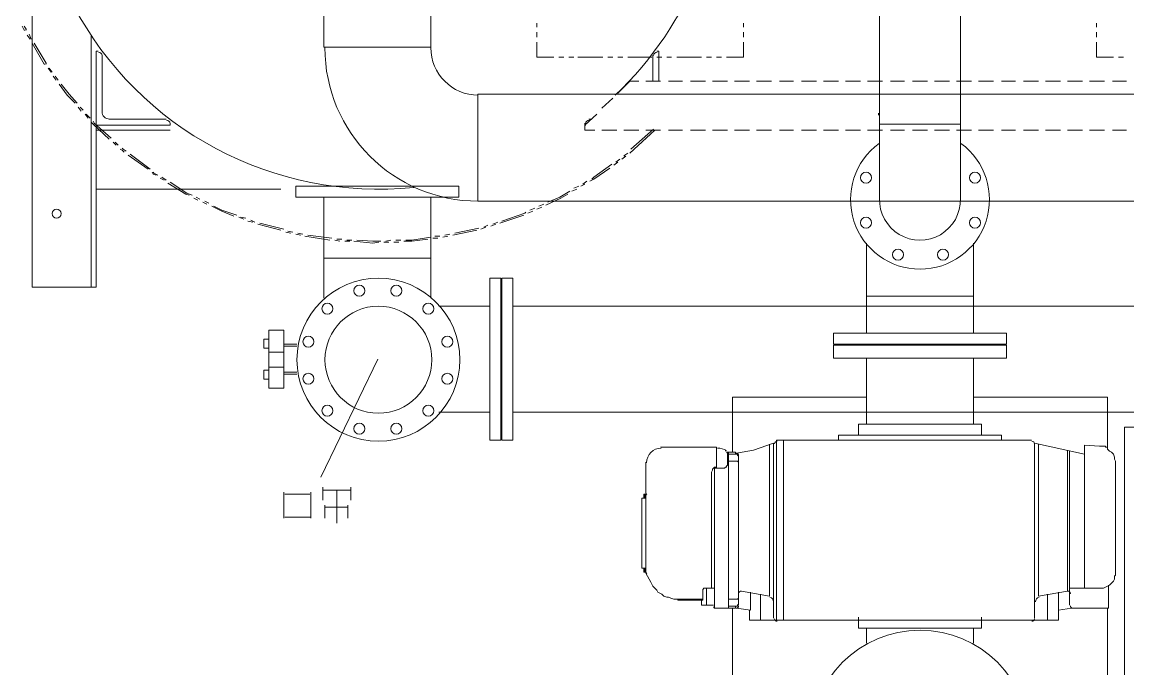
# Model space of a CAD drawing. Extents: x -18489 to 195597, y -1599 to 112111.
# Drawn here: x -14965.1 to -14740.8, y 6823.2 to 6954.2 of the extents above; entities that cross this region are included whole.
import ezdxf

# ---------------------------------------------------------------- set-up
doc = ezdxf.new("R2010")
doc.units = 0
doc.header["$LTSCALE"] = 100
doc.layers.add('188K-SM-03-F10-MECH-EQ-Y2257103$0$M-EQPM-AD', color=5, linetype='Continuous')

# ---------------------------------------------------------------- blocks, each defined once
blk = doc.blocks.new('188K-SM-03-F10-MECH-EQ-Y2257103$0$矽品二林中科一期-設備-空調$0$ZIN280AH(OD1400TL2135) 外型圖-Model')
at = {"color": 0, "lineweight": 13}
for points in [[(3220.6, 9462.6), (3591.5, 9462.6), (3591.5, 8491.7)], [(2831.5, 8491.7), (2831.5, 8986.3)], [(3103.1, 8532.3), (3103.1, 8562.7)], [(3319.9, 8532.3), (3319.9, 8562.7)], [(3336.2, 8510), (3336.2, 8532.3), (3086.9, 8532.3), (3086.9, 8510)], [(2908.5, 8451.2), (2845.7, 8451.2), (2839.6, 8451.2), (2835.5, 8449.2), (2831.5, 8447.1), (2827.4, 8445.1), (2823.4, 8441.1), (2819.3, 8437), (2817.3, 8432.9), (2817.3, 8426.9), (2815.3, 8424.8), (2815.3, 8420.8), (2815.3, 8197.8), (2815.3, 8195.8), (2815.3, 8193.8), (2817.3, 8189.7), (2817.3, 8185.7), (2819.3, 8179.6), (2823.4, 8175.5), (2827.4, 8173.5), (2831.5, 8169.5), (2831.5, 8167.4), (2831.5, 8165.4), (2833.5, 8165.4), (2835.5, 8165.4), (2835.5, 8163.4), (2837.6, 8163.4), (2839.6, 8163.4), (2843.6, 8163.4), (2845.7, 8163.4), (2847.7, 8163.4), (2878.1, 8161.3), (2878.1, 8175.5), (2878.1, 8179.6), (2979.4, 8157.3), (2979.4, 8512)], [(2945, 8516), (2930.8, 8516), (2953.1, 8516), (2953.1, 8463.3)], [(2930.8, 8516), (2930.8, 8495.8)], [(2953.1, 8516), (2985.5, 8516), (3032.1, 8516), (3488.2, 8516), (3488.2, 8151.2), (3032.1, 8151.2), (2985.5, 8151.2)], [(3542.9, 8516), (3557.1, 8516), (3534.8, 8516), (3502.4, 8516), (3502.4, 8151.2), (3488.2, 8151.2)], [(3502.4, 8516), (3488.2, 8516)], [(3583.4, 8177.6), (3549, 8171.5), (3508.4, 8157.3), (3508.4, 8512)], [(3534.8, 8463.3), (3534.8, 8516)], [(3557.1, 8495.8), (3557.1, 8516)], [(2829.4, 8445.1), (2829.4, 8491.7), (2847.7, 8491.7), (2874, 8491.7), (2888.2, 8491.7), (2902.4, 8491.7)], [(2904.4, 8491.7), (2930.8, 8495.8), (2930.8, 8459.3)], [(2908.5, 8485.6), (2908.5, 8481.6), (2908.5, 8465.4)], [(3583.4, 8491.7), (3555.1, 8495.8), (3555.1, 8459.3)], [(3585.5, 8179.6), (3585.5, 8175.5), (3599.6, 8175.5), (3599.6, 8179.6), (3585.5, 8179.6), (3583.4, 8179.6), (3581.4, 8179.6), (3581.4, 8181.6), (3579.4, 8183.6), (3579.4, 8185.7), (3579.4, 8465.4), (3579.4, 8481.6), (3579.4, 8483.6), (3581.4, 8485.6), (3581.4, 8487.7), (3583.4, 8487.7), (3585.5, 8487.7), (3599.6, 8487.7), (3599.6, 8491.7), (3585.5, 8491.7), (3585.5, 8487.7)], [(3579.4, 8481.6), (3579.4, 8485.6)], [(3630, 8485.6), (3644.2, 8485.6), (3654.4, 8485.6), (3654.4, 8475.5)], [(3644.2, 8451.2), (3644.2, 8485.6)], [(2908.5, 8471.5), (2908.5, 8173.5)], [(2971.3, 8159.3), (2971.3, 8467.4), (2912.5, 8457.3), (2912.5, 8171.5)], [(3599.6, 8473.5), (3585.5, 8473.5), (3583.4, 8473.5), (3581.4, 8473.5), (3579.4, 8471.5)], [(3769.9, 8268.8), (3767.9, 8268.8), (3767.9, 8266.7), (3767.9, 8410.6), (3767.9, 8266.7), (3767.9, 8420.8), (3767.9, 8266.7), (3767.9, 8420.8), (3767.9, 8266.7), (3767.9, 8420.8), (3757.7, 8439), (3755.7, 8443.1), (3753.7, 8447.1), (3749.6, 8451.2), (3745.6, 8455.2), (3743.5, 8459.3), (3739.5, 8461.3), (3735.4, 8463.3), (3731.4, 8467.4), (3725.3, 8469.4), (3721.3, 8469.4), (3717.2, 8471.5), (3711.1, 8473.5), (3707.1, 8473.5), (3703, 8473.5), (3703, 8475.5), (3654.4, 8475.5), (3652.3, 8475.5), (3652.3, 8473.5), (3652.3, 8455.2), (3652.3, 8453.2), (3650.3, 8453.2), (3650.3, 8451.2), (3648.3, 8451.2), (3644.2, 8451.2), (3642.2, 8451.2), (3632.1, 8451.2)], [(3703, 8473.5), (3652.3, 8473.5)], [(2878.1, 8179.6), (2878.1, 8451.2)], [(3628, 8451.2), (3632.1, 8451.2), (3634.1, 8451.2), (3634.1, 8445.1), (3634.1, 8216.1), (3632.1, 8212), (3632.1, 8210), (3630, 8208), (3628, 8205.9), (3628, 8208)], [(3767.9, 8394.4), (3767.9, 8266.7), (3767.9, 8414.7), (3767.9, 8412.7), (3767.9, 8266.7)], [(3769.9, 8410.6), (3769.9, 8418.8), (3771.9, 8418.8), (3771.9, 8410.6)], [(3776, 8268.8), (3776, 8410.6)], [(4371.9, 8283), (4371.9, 8285), (4371.9, 8309.3)], [(4394.2, 8252.6), (4394.2, 8270.8), (4394.2, 8295.1), (4394.2, 8319.4)], [(4418.5, 8309.3), (4418.5, 8285), (4418.5, 8283)], [(4446.9, 8256.6), (4446.9, 8260.7), (4446.9, 8285), (4446.9, 8309.3)], [(4446.9, 8307.3), (4473.2, 8307.3), (4497.5, 8307.3), (4499.6, 8307.3)], [(4501.6, 8309.3), (4501.6, 8285), (4501.6, 8260.7), (4501.6, 8256.6)], [(4371.9, 8287), (4398.2, 8287), (4418.5, 8287)], [(3767.9, 8195.8), (3767.9, 8199.9), (3767.9, 8256.6), (3767.9, 8262.7), (3767.9, 8266.7), (3767.9, 8268.8), (3769.9, 8268.8), (3776, 8268.8), (3769.9, 8268.8), (3769.9, 8260.7), (3771.9, 8260.7), (3771.9, 8268.8)], [(3769.9, 8268.8), (3769.9, 8268.8)], [(4365.8, 8246.5), (4365.8, 8248.5), (4365.8, 8272.8)], [(4422.5, 8272.8), (4422.5, 8248.5), (4422.5, 8246.5)], [(4499.6, 8260.7), (4475.2, 8260.7), (4448.9, 8260.7)], [(4422.5, 8252.6), (4416.5, 8252.6), (4390.1, 8252.6), (4365.8, 8252.6)], [(4426.6, 8226.2), (4311.1, 7987)], [(3579.4, 8195.8), (3581.4, 8193.8), (3583.4, 8193.8), (3585.5, 8193.8), (3599.6, 8193.8)], [(3624, 8205.9), (3624, 8208)], [(3628, 8205.9), (3624, 8205.9), (3624, 8199.9), (3624, 8165.4), (3737.5, 8165.4)], [(2831.5, 8169.5), (2831.5, 8064.1), (3103.1, 8064.1)], [(3319.9, 8064.1), (3591.5, 8064.1), (3591.5, 8175.5)], [(3579.4, 8181.6), (3579.4, 8185.7)], [(3605.7, 8173.5), (3605.7, 8171.5)], [(3376.7, 8151.2), (3376.7, 8141.1), (3046.3, 8141.1), (3046.3, 8151.2)], [(3336.2, 8141.1), (3336.2, 8118.8), (3086.9, 8118.8), (3086.9, 8141.1)], [(3103.1, 8118.8), (3103.1, 7985)], [(3319.9, 8118.8), (3319.9, 7985)], [(2112, 8094.5), (2316.7, 8094.5), (4037.4, 8094.5)], [(4084.1, 8094.5), (4187.4, 8094.5)], [(4532, 8003.3), (4532, 8045.8), (4501.6, 8045.8), (4501.6, 8003.3)], [(4532, 8027.6), (4542.1, 8027.6), (4542.1, 8009.3), (4532, 8009.3)], [(4501.6, 7972.9), (4501.6, 7928.3), (4532, 7928.3), (4532, 7972.9)], [(4532, 7946.5), (4542.1, 7946.5), (4542.1, 7964.7), (4532, 7964.7)], [(3386.8, 7956.6), (3036.2, 7956.6)], [(3386.8, 7956.6), (3386.8, 7934.3), (3036.2, 7934.3), (3036.2, 7956.6)], [(3103.1, 7934.3), (3103.1, 7751.9)], [(3319.9, 7934.3), (3319.9, 7751.9)], [(4037.4, 7879.6), (2112, 7879.6)], [(4187.4, 7879.6), (4084.1, 7879.6)], [(3103.1, 7859.4), (3319.9, 7859.4)], [(4203.6, 7863.4), (4203.6, 7658.7)], [(4420.5, 7863.4), (4420.5, 7658.7)], [(4882.6, 6369.6), (4882.6, 6041.3), (5012.3, 6041.3), (5012.3, 7841.1), (4882.6, 7841.1), (4882.6, 7512.8)], [(4892.8, 7332.4), (4892.8, 7841.1)], [(4203.6, 7782.3), (4420.5, 7782.3)], [(4179.3, 7739.8), (4169.2, 7737.7)], [(4195.5, 7737.7), (4185.4, 7737.7)], [(4199.6, 7741.8), (4189.4, 7741.8)], [(4254.3, 7745.9), (4242.1, 7745.9), (4203.6, 7739.8)], [(4258.4, 7747.9), (4242.1, 7747.9), (4209.7, 7743.8)], [(4274.6, 7745.9), (4264.4, 7745.9)], [(4278.6, 7749.9), (4268.5, 7749.9)], [(4294.8, 7747.9), (4284.7, 7745.9)], [(4298.9, 7749.9), (4288.8, 7749.9)], [(4353.6, 7745.9), (4321.2, 7747.9), (4305, 7747.9)], [(4359.7, 7747.9), (4321.2, 7751.9), (4309, 7749.9)], [(4373.9, 7745.9), (4363.8, 7745.9)], [(4377.9, 7747.9), (4367.8, 7747.9)], [(4394.2, 7743.8), (4384, 7743.8)], [(4398.2, 7745.9), (4388.1, 7747.9)], [(4452.9, 7735.7), (4404.3, 7741.8)], [(4459, 7737.7), (4408.3, 7745.9)], [(4082, 7717.5), (4071.9, 7713.4)], [(4096.2, 7719.5), (4088.1, 7715.4)], [(4102.3, 7723.6), (4092.2, 7719.5)], [(4155, 7731.7), (4106.3, 7721.5)], [(4159, 7735.7), (4110.4, 7725.6)], [(4175.3, 7735.7), (4165.1, 7733.7)], [(4473.2, 7731.7), (4463.1, 7733.7)], [(4477.3, 7733.7), (4467.1, 7735.7)], [(4493.5, 7727.6), (4483.3, 7729.6)], [(4497.5, 7729.6), (4487.4, 7731.7)], [(4550.2, 7711.4), (4501.6, 7723.6)], [(4554.3, 7713.4), (4507.7, 7725.6)], [(4059.7, 7707.3), (4013.1, 7691.1), (4011.1, 7689.1)], [(4063.8, 7711.4), (4015.1, 7695.2)], [(4078, 7713.4), (4067.8, 7709.4)], [(4568.5, 7705.3), (4560.4, 7709.4)], [(4574.5, 7707.3), (4564.4, 7709.4)], [(4588.7, 7699.2), (4578.6, 7701.3)], [(4592.8, 7699.2), (4582.7, 7703.3)], [(4643.5, 7676.9), (4627.2, 7685), (4596.8, 7695.2)], [(4647.5, 7676.9), (4627.2, 7687.1), (4602.9, 7697.2)], [(3970.6, 7674.9), (3940.1, 7660.7), (3926, 7652.6)], [(3984.7, 7676.9), (3974.6, 7672.9)], [(3988.8, 7683), (3978.7, 7679)], [(4003, 7685), (3992.8, 7681)], [(4007, 7691.1), (3996.9, 7687.1)], [(4661.7, 7666.8), (4653.6, 7670.9)], [(4665.8, 7668.8), (4657.6, 7672.9)], [(2387.6, 7449.9), (4108.4, 7449.9), (4108.4, 7666.8), (2387.6, 7666.8)], [(3129.4, 6949.3), (3129.4, 7666.8)], [(3293.6, 6949.3), (3293.6, 7666.8)], [(3966.5, 7668.8), (3942.2, 7658.7), (3921.9, 7646.5)], [(4679.9, 7658.7), (4671.8, 7662.8)], [(4684, 7660.7), (4675.9, 7664.8)], [(4732.6, 7628.3), (4698.2, 7650.6), (4688, 7654.6)], [(4736.7, 7630.3), (4700.2, 7652.6), (4694.1, 7654.6)], [(3881.4, 7626.3), (3873.3, 7622.2), (3840.8, 7599.9)], [(3895.6, 7632.3), (3887.5, 7626.3)], [(3899.6, 7636.4), (3891.5, 7632.3)], [(3913.8, 7640.5), (3903.7, 7636.4)], [(3917.9, 7646.5), (3907.7, 7642.5)], [(4882.6, 7642.5), (4507.7, 7642.5)], [(3877.3, 7622.2), (3873.3, 7618.2), (3836.8, 7591.8)], [(4748.9, 7618.2), (4740.7, 7624.2)], [(4752.9, 7620.2), (4744.8, 7624.2)], [(4767.1, 7608), (4765.1, 7610.1), (4757, 7614.1)], [(4769.1, 7608), (4767.1, 7612.1), (4761, 7614.1)], [(3816.5, 7581.7), (3808.4, 7575.6)], [(3828.7, 7587.8), (3820.6, 7581.7)], [(3832.7, 7593.8), (3824.6, 7587.8)], [(4813.7, 7571.5), (4773.2, 7601.9)], [(4817.8, 7573.6), (4777.2, 7601.9)], [(3800.3, 7569.5), (3749.6, 7522.9)], [(3798.3, 7561.4), (3751.7, 7520.9)], [(3812.5, 7575.6), (3810.4, 7573.6), (3804.4, 7569.5)], [(4829.9, 7559.4), (4827.9, 7561.4), (4821.8, 7565.5)], [(4834, 7561.4), (4829.9, 7563.4), (4825.9, 7567.5)], [(4844.1, 7547.2), (4838, 7553.3)], [(4848.2, 7547.2), (4842.1, 7553.3)], [(4888.7, 7504.7), (4886.7, 7508.7), (4852.2, 7539.1)], [(4892.8, 7506.7), (4888.7, 7510.7), (4856.3, 7541.1)], [(2821.3, 7522.9), (2793, 7522.9)], [(2868, 7522.9), (2837.6, 7522.9)], [(2912.5, 7522.9), (2882.1, 7522.9)], [(2957.1, 7522.9), (2926.7, 7522.9)], [(3001.7, 7522.9), (2971.3, 7522.9)], [(3046.3, 7522.9), (3017.9, 7522.9)], [(3092.9, 7522.9), (3062.5, 7522.9)], [(3137.5, 7522.9), (3107.1, 7522.9)], [(3182.1, 7522.9), (3151.7, 7522.9)], [(3226.7, 7522.9), (3196.3, 7522.9)], [(3271.3, 7522.9), (3242.9, 7522.9)], [(3317.9, 7522.9), (3287.5, 7522.9)], [(3362.5, 7522.9), (3332.1, 7522.9)], [(3407.1, 7522.9), (3376.7, 7522.9)], [(3451.7, 7522.9), (3421.3, 7522.9)], [(3496.3, 7522.9), (3467.9, 7522.9)], [(3542.9, 7522.9), (3512.5, 7522.9)], [(3587.5, 7522.9), (3557.1, 7522.9)], [(3632.1, 7522.9), (3601.7, 7522.9)], [(3676.7, 7522.9), (3646.3, 7522.9)], [(3721.3, 7522.9), (3692.9, 7522.9)], [(3767.9, 7522.9), (3737.5, 7522.9)], [(3812.5, 7522.9), (3782.1, 7522.9)], [(3857, 7522.9), (3826.6, 7522.9)], [(3867.2, 7490.5), (3891.5, 7512.8), (3891.5, 7522.9), (3871.2, 7522.9)], [(4882.6, 7522.9), (4732.6, 7522.9)], [(3129.4, 7510.7), (3293.6, 7510.7)], [(3129.4, 7490.5), (3129.4, 7492.5), (3129.4, 7488.4), (3129.4, 7492.5)], [(3293.6, 7492.5), (3295.6, 7490.5)], [(3295.6, 7492.5), (3295.6, 7488.4)], [(3877.3, 7500.6), (3883.4, 7500.6)], [(3889.5, 7512.8), (3891.5, 7512.8), (3891.5, 7508.7)], [(4878.6, 7362.8), (4882.6, 7362.8), (4882.6, 7512.8), (4732.6, 7512.8), (4732.6, 7508.7)], [(4856.3, 7500.6), (4740.7, 7500.6)], [(4902.9, 7490.5), (4894.8, 7498.6)], [(4904.9, 7490.5), (4898.8, 7498.6)], [(3129.4, 7488.4), (3129.4, 7488.4)], [(3295.6, 7488.4), (3295.6, 7488.4)], [(3295.6, 7488.4), (3295.6, 7488.4)], [(3834.8, 7458), (3857, 7478.3)], [(4870.5, 7484.4), (4870.5, 7370.9)], [(4915.1, 7476.3), (4909, 7482.4)], [(4919.1, 7476.3), (4913, 7484.4)], [(4953.6, 7429.7), (4937.3, 7449.9), (4921.1, 7468.2)], [(4957.6, 7429.7), (4941.4, 7452), (4925.2, 7468.2)], [(3824.6, 7447.9), (3800.3, 7423.6), (3782.1, 7423.6)], [(2821.3, 7423.6), (2793, 7423.6)], [(2868, 7423.6), (2837.6, 7423.6)], [(2912.5, 7423.6), (2882.1, 7423.6)], [(2957.1, 7423.6), (2926.7, 7423.6)], [(3001.7, 7423.6), (2971.3, 7423.6)], [(3046.3, 7423.6), (3017.9, 7423.6)], [(3092.9, 7423.6), (3062.5, 7423.6)], [(3137.5, 7423.6), (3107.1, 7423.6)], [(3182.1, 7423.6), (3151.7, 7423.6)], [(3226.7, 7423.6), (3196.3, 7423.6)], [(3271.3, 7423.6), (3242.9, 7423.6)], [(3317.9, 7423.6), (3287.5, 7423.6)], [(3362.5, 7423.6), (3332.1, 7423.6)], [(3407.1, 7423.6), (3376.7, 7423.6)], [(3451.7, 7423.6), (3421.3, 7423.6)], [(3496.3, 7423.6), (3467.9, 7423.6)], [(3542.9, 7423.6), (3512.5, 7423.6)], [(3587.5, 7423.6), (3557.1, 7423.6)], [(3632.1, 7423.6), (3601.7, 7423.6)], [(3676.7, 7423.6), (3646.3, 7423.6)], [(3721.3, 7423.6), (3692.9, 7423.6)], [(3767.9, 7423.6), (3737.5, 7423.6)], [(3741.5, 7423.6), (3741.5, 7362.8), (3745.6, 7362.8)], [(3753.7, 7423.6), (3753.7, 7370.9)], [(4965.7, 7413.5), (4959.6, 7421.6)], [(4969.8, 7413.5), (4963.7, 7421.6)], [(4977.9, 7397.2), (4971.8, 7405.3)], [(4979.9, 7397.2), (4973.8, 7405.3)], [(5008.3, 7346.6), (4984, 7387.1), (4984, 7389.1)], [(5012.3, 7346.6), (4988, 7389.1), (4986, 7389.1)], [(2799, 7374.9), (2809.2, 7374.9)], [(2853.8, 7344.5), (2853.8, 7374.9), (2819.3, 7374.9)], [(3569.2, 7344.5), (3569.2, 7374.9), (3603.7, 7374.9)], [(3624, 7374.9), (3613.8, 7374.9)], [(3644.2, 7374.9), (3634.1, 7374.9)], [(3705, 7374.9), (3654.4, 7374.9)], [(3725.3, 7374.9), (3715.2, 7374.9)], [(3745.6, 7374.9), (3735.4, 7374.9)], [(3804.4, 7374.9), (3755.7, 7374.9)], [(3824.6, 7374.9), (3814.5, 7374.9)], [(3844.9, 7374.9), (3834.8, 7374.9)], [(3905.7, 7374.9), (3855, 7374.9)], [(3923.9, 7374.9), (3913.8, 7374.9)], [(3944.2, 7374.9), (3934.1, 7374.9)], [(3954.3, 7374.9), (3988.8, 7374.9), (3988.8, 7344.5)], [(2853.8, 7324.3), (2853.8, 7334.4)], [(3569.2, 7324.3), (3569.2, 7334.4)], [(3988.8, 7334.4), (3988.8, 7324.3)], [(4203.6, 7281.7), (4203.6, 7354.7), (4420.5, 7354.7), (4420.5, 7281.7)], [(5018.4, 7328.3), (5014.4, 7338.5)], [(5022.5, 7330.4), (5016.4, 7338.5)], [(2853.8, 7306), (2853.8, 7314.1)], [(3569.2, 7306), (3569.2, 7314.1)], [(3988.8, 7314.1), (3988.8, 7306)], [(5028.6, 7312.1), (5024.5, 7318.2), (5024.5, 7320.2)], [(5032.6, 7312.1), (5028.6, 7320.2), (5026.5, 7320.2)]]:
    blk.add_lwpolyline(points, dxfattribs=at)
for points in [[(2797, 9401.8), (2630.8, 9401.8), (2630.8, 8124.9), (2797, 8124.9)], [(3601.7, 8175.5), (3601.7, 8197.8), (3601.7, 8201.9), (3603.7, 8203.9), (3603.7, 8205.9), (3605.7, 8205.9), (3607.7, 8208), (3624, 8208), (3628, 8208), (3628, 8491.7), (3599.6, 8491.7), (3599.6, 8175.5)], [(3767.9, 8412.7), (3767.9, 8410.6), (3769.9, 8410.6), (3776, 8410.6), (3769.9, 8410.6), (3767.9, 8410.6)], [(4059.7, 7822.9), (4037.4, 7822.9), (4037.4, 8151.2), (4059.7, 8151.2)], [(4061.8, 7822.9), (4084.1, 7822.9), (4084.1, 8151.2), (4061.8, 8151.2)], [(4501.6, 8017.4), (4475.2, 8017.4)], [(4501.6, 8013.4), (4475.2, 8013.4)], [(3036.2, 7985), (3386.8, 7985), (3386.8, 7958.7), (3036.2, 7958.7)], [(4501.6, 8003.3), (4532, 8003.3), (4532, 7972.9), (4501.6, 7972.9)], [(4501.6, 7960.7), (4475.2, 7960.7)], [(4475.2, 7956.6), (4501.6, 7956.6)], [(4146.9, 7658.7), (4146.9, 7636.4), (4477.3, 7636.4), (4477.3, 7658.7)]]:
    blk.add_lwpolyline(points, close=True, dxfattribs=at)
blk.add_lwpolyline([(3579.4, 8462.3, -0.467466), (3573.3, 8457.3), (3516.5, 8467.4), (3516.5, 8159.3)], format="xyb", dxfattribs=at)
for centre, radius in [((3211.5, 8758.2), 221.9), ((4310, 7988.1), 165.2), ((4273.6, 8127.9), 11.1), ((4348.6, 8127.9), 11.1), ((4208.7, 8091.4), 11.1), ((4310, 7988.1), 108.4), ((4413.4, 8091.4), 11.1), ((4170.2, 8026.6), 11.1), ((4451.9, 8026.6), 11.1), ((4170.2, 7951.6), 11.1), ((4451.9, 7951.6), 11.1), ((4208.7, 7884.7), 11.1), ((4413.4, 7884.7), 11.1), ((4273.6, 7848.2), 11.1), ((4348.6, 7848.2), 11.1), ((3164.9, 7775.2), 11.1), ((3256.1, 7775.2), 11.1), ((3100, 7710.4), 11.1), ((3321, 7710.4), 11.1), ((4962.7, 7692.1), 9.12), ((3100, 7619.2), 11.1), ((3321, 7619.2), 11.1)]:
    blk.add_circle(centre, radius, dxfattribs=at)
for centre, radius, start, end in [((2984.5, 8513), 5.07, 89.9957, 180.0043), ((3501.3, 8513), 5.07, 359.9957, 90.0043), ((2901.4, 8486.7), 5.07, 359.9957, 90.0043), ((2968.3, 8478.5), 9.12, 280.2287, 0), ((3517.6, 8478.5), 9.12, 180, 259.7713), ((3584.4, 8486.7), 5.07, 89.9957, 180.0043), ((3627, 8488.7), 3.04, 359.9911, 90.0089), ((2911.5, 8462.3), 5.07, 180.0057, 280.2237), ((3768.9, 8421.8), 3.04, 179.9911, 270.0089), ((3768.9, 8259.7), 3.04, 89.9969, 180.0031), ((3736.5, 8196.8), 29.4, 269.9997, 0.0003), ((3584.4, 8182.6), 5.07, 179.9992, 270.0008), ((3600.7, 8174.5), 3.04, 359.9983, 90.0109), ((3620.9, 8198.8), 31.4, 237.2987, 272.2651), ((2984.5, 8158.3), 5.07, 179.9992, 270.0008), ((3501.3, 8158.3), 5.07, 269.9992, 0.0008), ((3211.5, 7663.8), 140.9, 306.1067, 233.8933), ((3211.5, 7663.8), 82.1, 358.1594, 181.3454), ((4107.4, 7355.7), 311.1, 0.0055, 90), ((4310, 6942.2), 700.3, 319.8834, 95.8942), ((3882.4, 7509.7), 7.09, 269.9976, 0.0024), ((4739.7, 7509.7), 7.09, 179.9976, 270.0024), ((4855.3, 7485.4), 15.2, 0.0048, 90.0007), ((2110.9, 6942.2), 700.3, 305.3651, 46.7083), ((4310, 6942.2), 700.3, 133.2861, 234.6295), ((4107.4, 7355.7), 96.3, 0.0054, 90.0002), ((3744.6, 7371.9), 7.09, 269.9976, 0.0024), ((4877.6, 7371.9), 7.09, 179.9976, 270.0024)]:
    blk.add_arc(centre, radius, start, end, dxfattribs=at)
blk = doc.blocks.new('188K-SM-03-F10-MECH-EQ-Y2257103')
at = {"layer": '188K-SM-03-F10-MECH-EQ-Y2257103$0$M-EQPM-AD', "lineweight": 0, "ltscale": 0.1, "xscale": 0.09997486657821997, "yscale": 0.09997486657821997, "zscale": 0.09997486657821997, "rotation": 180}
blk.add_blockref('188K-SM-03-F10-MECH-EQ-Y2257103$0$矽品二林中科一期-設備-空調$0$ZIN280AH(OD1400TL2135) 外型圖-Model', (-14461.93, 7684.42), dxfattribs=at)

msp = doc.modelspace()

# ---------------------------------------------------------------- block references
msp.add_blockref('188K-SM-03-F10-MECH-EQ-Y2257103', (0, 0))

doc.saveas('drawing.dxf')
